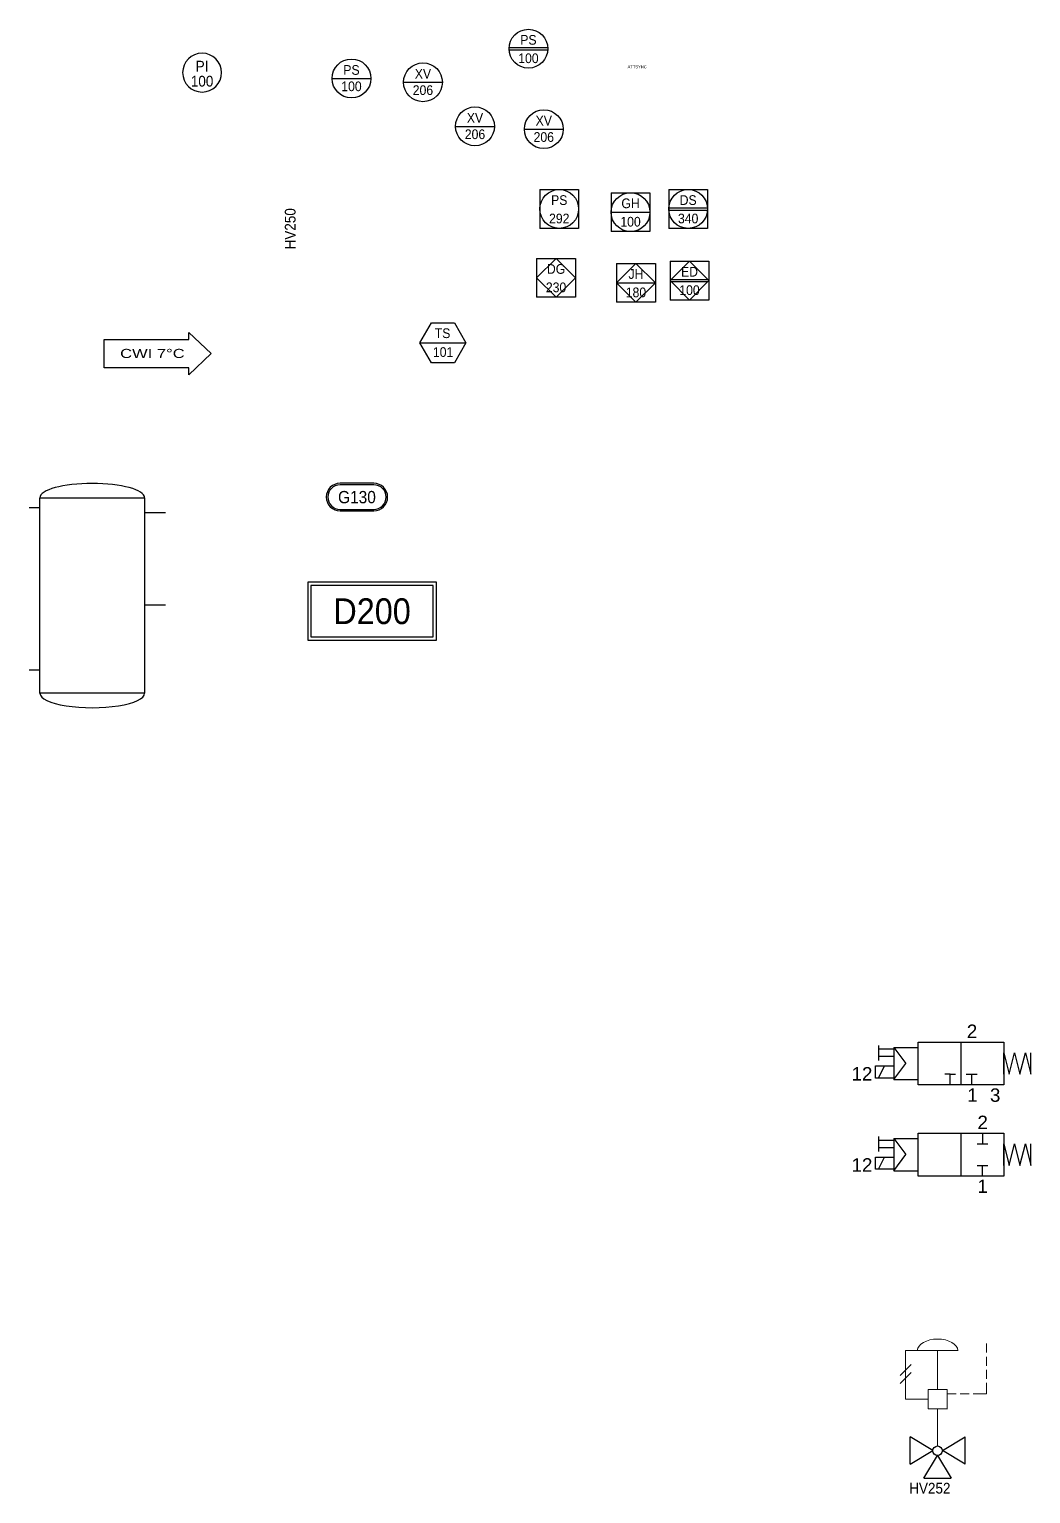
# Model space of a CAD drawing. Header units: millimetres. Extents: x -193 to 823, y -32 to 284.
# Drawn here: x -193.4 to -6.7, y -32.1 to 240.8 of the extents above; entities that cross this region are included whole.
import ezdxf
from ezdxf.enums import TextEntityAlignment as Align

# ---------------------------------------------------------------- set-up
doc = ezdxf.new("R2010")
doc.units = ezdxf.units.MM
for name, color, linetype in [('L6-SOTTILE', 5, 'Continuous'), ('L8-TESTI', 1, 'Continuous'), ('PDF_Geometry', 7, 'Continuous'), ('Tag', 7, 'Continuous')]:
    doc.layers.add(name, color=color, linetype=linetype)
doc.styles.add('ARIAL_090', font='arial.ttf', dxfattribs={"width": 0.9})
doc.styles.get("Standard").update_dxf_attribs({"font": 'arial.ttf'})

# ---------------------------------------------------------------- blocks, each defined once
blk = doc.blocks.new('*U5')
at = {"color": 0, "linetype": 'ByBlock', "lineweight": -2}
for start, end in [(0, 180), (180, 0)]:
    blk.add_arc((0, 0), 5, start, end, dxfattribs=at)
at = {"color": 0, "linetype": 'ByBlock', "lineweight": -2, "width": 0.9}
for tag, p in [('#(TargetObject.Type)', (0, 1.65)), ('#(TargetObject.LoopNumber)', (0, -1.65))]:
    blk.add_attdef(tag, text='', height=2.5, dxfattribs=at).set_placement(p, align=Align.MIDDLE_CENTER)
at = {"flags": 1}
for tag in ['ACT_NO_NC', 'TYPE', 'SKID', 'SEAL_MAT', 'SIZE', 'SUPPLIER', 'Q(m3/h)', 'CAP.(TANK L)', 'CONNECTIONTYPE', 'UNIT', 'PN_bar', 'DESCRIPTION', 'POWER_KW', 'MODEL', 'NOTES', 'DATASHEET', 'FLUID', 'MATERIAL', 'BRAND']:
    blk.add_attdef(tag, (0, 0), '', height=2.5, dxfattribs=at)
blk = doc.blocks.new('Carbon_Tank')
for p, q in [((-9.44, 18.36), (-11.42, 18.36)), ((-9.44, -11.87), (-11.42, -11.87))]:
    blk.add_line(p, q)
blk.add_lwpolyline([(-9.44, 20.24), (10.08, 20.24), (10.08, -16.17), (-9.44, -16.17)], close=True)
for centre, start_param, end_param in [((0.32, 20.24), 3.141593, 6.283185), ((0.32, -16.17), 0, 3.141593)]:
    blk.add_ellipse(centre, major_axis=(-9.76, 0), ratio=0.276144, start_param=start_param, end_param=end_param)
at = {"layer": 'Tag'}
for p, q in [((13.95, 17.46), (10.08, 17.46)), ((13.95, 0.26), (10.08, 0.26))]:
    blk.add_line(p, q, dxfattribs=at)
at = {"flags": 1}
blk.add_attdef('DESCRIPTION', (-8.3, 12.7), '', height=2.5, dxfattribs=at)
blk = doc.blocks.new('Tag_block')
at = {"color": 0, "linetype": 'ByBlock', "lineweight": -2}
blk.add_attdef('#(TARGETOBJECT.TAG)', text='', height=2.5, dxfattribs=at).set_placement((0, 0), align=Align.MIDDLE_CENTER)
at = {"flags": 1}
for tag, p in [('ACT_NO_NC', (0, 0)), ('SKID', (0, 0)), ('SEAL_MAT', (0, 0)), ('SIZE', (0, 0)), ('SUPPLIER', (0, 0)), ('Q(m3/h)', (0, 0)), ('CAP.(TANK L)', (0, 0)), ('CONNECTIONTYPE', (0, 0)), ('UNIT', (0, 0)), ('PN_bar', (0, 0)), ('DESCRIPTION', (0, 0)), ('POWER_KW', (0, 0)), ('MODEL', (0, 0)), ('NOTES', (0, 0)), ('DATASHEET', (0, 0)), ('FLUID', (0, 0)), ('MATERIAL', (0, 0)), ('BRAND', (0, 0)), ('TYPE', (-11.4, -6.1))]:
    blk.add_attdef(tag, p, '', height=2.5, dxfattribs=at)
blk = doc.blocks.new('Ball_Tag')
blk.add_line((-3.62, 0), (3.62, 0))
blk.add_circle((0, 0), 3.62)
at = {"color": 0, "linetype": 'ByBlock', "lineweight": -2, "width": 0.9}
for tag, p in [('#(TargetObject.Type)', (0, 1.58)), ('#(TargetObject.LoopNumber)', (0, -1.47))]:
    blk.add_attdef(tag, text='', height=1.81, dxfattribs=at).set_placement(p, align=Align.MIDDLE_CENTER)
at = {"flags": 1}
for tag, p, height in [('ACT_NO_NC', (0, 0), 2.5), ('SKID', (0, 0), 2.5), ('SEAL_MAT', (0, 0), 2.5), ('SIZE', (0, 0), 2.5), ('SUPPLIER', (0, 0), 2.5), ('Q(m3/h)', (0, 0), 2.5), ('CAP.(TANK L)', (0, 0), 2.5), ('CONNECTIONTYPE', (0, 0), 2.5), ('UNIT', (0, 0), 2.5), ('PN_bar', (0, 0), 2.5), ('POWER_KW', (0, 0), 2.5), ('MODEL', (0, 0), 2.5), ('NOTES', (0, 0), 2.5), ('DATASHEET', (0, 0), 2.5), ('FLUID', (0, 0), 2.5), ('MATERIAL', (0, 0), 2.5), ('BRAND', (0, 0), 2.5), ('TYPE', (-0.41, -2.97), 0.25), ('DESCRIPTION', (-0.31, -3.27), 0.0703)]:
    blk.add_attdef(tag, p, '', height=height, dxfattribs=at)
blk = doc.blocks.new('STICKER Equipment Name')
at = {"layer": 'L8-TESTI', "color": 5}
for points in [[(-20, 9), (-20, -9), (20, -9), (20, 9)], [(-19, 8), (-19, -8), (19, -8), (19, 8)]]:
    blk.add_lwpolyline(points, close=True, dxfattribs=at)
at = {"color": 7, "style": 'ARIAL_090', "width": 0.9}
blk.add_attdef('#(TARGETOBJECT.TAG)', text='', height=8, dxfattribs=at).set_placement((0, 0), align=Align.MIDDLE_CENTER)
for tag, p, height, flags in [('ACT_NO_NC', (0, 0), 2.5, 1), ('SKID', (0, 0), 2.5, 1), ('SEAL_MAT', (0, 0), 2.5, 1), ('SIZE', (0, 0), 2.5, 1), ('SUPPLIER', (0, 0), 2.5, 1), ('Q(m3/h)', (0, 0), 2.5, 1), ('CAP.(TANK L)', (0, 0), 2.5, 1), ('CONNECTIONTYPE', (0, 0), 2.5, 1), ('UNIT', (0, 0), 2.5, 1), ('PN_bar', (0, 0), 2.5, 1), ('POWER_KW', (0, 0), 2.5, 1), ('MODEL', (0, 0), 2.5, 1), ('NOTES', (0, 0), 2.5, 1), ('DATASHEET', (0, 0), 2.5, 1), ('FLUID', (0, 0), 2.5, 1), ('MATERIAL', (0, 0), 2.5, 1), ('BRAND', (0, 0), 2.5, 1), ('TYPE', (-13.16, -7.21), 0.956, 5), ('DESCRIPTION', (-5.8, -7.23), 1.12, 1)]:
    blk.add_attdef(tag, p, '', height=height, dxfattribs=dict(flags=flags))
blk = doc.blocks.new('STICKER Moving Machine')
at = {"layer": 'L8-TESTI', "color": 5}
for points in [[(-3.27, -2.43), (3.02, -2.43, 1), (3.02, 2.72), (-3.27, 2.72, 1)], [(-3.27, -2.15), (3.02, -2.15, 1), (3.02, 2.43), (-3.27, 2.43, 1)]]:
    blk.add_lwpolyline(points, format="xyb", close=True, dxfattribs=at)
at = {"color": 7, "style": 'ARIAL_090', "width": 0.9}
blk.add_attdef('#(TARGETOBJECT.TAG)', text='', height=2.29, dxfattribs=at).set_placement((-0.13, 0.14), align=Align.MIDDLE_CENTER)
for tag, p, height, flags in [('ACT_NO_NC', (0, 0), 2.5, 1), ('SKID', (0, 0), 2.5, 1), ('SEAL_MAT', (0, 0), 2.5, 1), ('SIZE', (0, 0), 2.5, 1), ('SUPPLIER', (0, 0), 2.5, 1), ('Q(m3/h)', (0, 0), 2.5, 1), ('CAP.(TANK L)', (0, 0), 2.5, 1), ('CONNECTIONTYPE', (0, 0), 2.5, 1), ('UNIT', (0, 0), 2.5, 1), ('PN_bar', (0, 0), 2.5, 1), ('POWER_KW', (0, 0), 2.5, 1), ('MODEL', (0, 0), 2.5, 1), ('NOTES', (0, 0), 2.5, 1), ('DATASHEET', (0, 0), 2.5, 1), ('FLUID', (0, 0), 2.5, 1), ('MATERIAL', (0, 0), 2.5, 1), ('BRAND', (0, 0), 2.5, 1), ('DESCRIPTION', (-3.65, -1.77), 0.107, 5), ('TYPE', (-3.27, -1.94), 0.1, 1)]:
    blk.add_attdef(tag, p, '', height=height, dxfattribs=dict(flags=flags))
blk = doc.blocks.new('Tag_Instrument')
at = {"layer": 'Tag'}
blk.add_line((-4.3, 0), (4.3, 0), dxfattribs=at)
blk.add_lwpolyline([(-4.3, 0), (-2.15, 3.72), (2.15, 3.72), (4.3, 0), (2.15, -3.72), (-2.15, -3.72)], close=True, dxfattribs=at)
at = {"color": 0, "linetype": 'ByBlock', "lineweight": -2, "width": 0.9}
for tag, p in [('#(TargetObject.Type)', (-0.06, 1.81)), ('#(TargetObject.LoopNumber)', (0.04, -1.7))]:
    blk.add_attdef(tag, text='', height=1.81, dxfattribs=at).set_placement(p, align=Align.MIDDLE_CENTER)
at = {"flags": 1}
for tag, p, height in [('TYPE', (0, 0), 0.1), ('ACT_NO_NC', (0, 0), 2.5), ('SKID', (0, 0), 2.5), ('SEAL_MAT', (0, 0), 2.5), ('SIZE', (0, 0), 2.5), ('SUPPLIER', (0, 0), 2.5), ('Q(m3/h)', (0, 0), 2.5), ('CAP.(TANK L)', (0, 0), 2.5), ('CONNECTIONTYPE', (0, 0), 2.5), ('UNIT', (0, 0), 2.5), ('PN_bar', (0, 0), 2.5), ('POWER_KW', (0, 0), 2.5), ('MODEL', (0, 0), 2.5), ('NOTES', (0, 0), 2.5), ('DATASHEET', (0, 0), 2.5), ('FLUID', (0, 0), 2.5), ('MATERIAL', (0, 0), 2.5), ('BRAND', (0, 0), 2.5), ('DESCRIPTION', (-0.01, -0.16), 0.1)]:
    blk.add_attdef(tag, p, '', height=height, dxfattribs=at)
blk = doc.blocks.new('h5010')
for p, q in [((-4, -2), (-4, 2)), ((0, 1), (-4, 1)), ((0, -1), (-4, -1))]:
    blk.add_line(p, q)
blk = doc.blocks.new('h5100')
for p, q in [((-6, -2), (-6, 2)), ((-6, 2), (0, 2)), ((-5, -2), (-3, 2)), ((0, -2), (-6, -2))]:
    blk.add_line(p, q)
blk = doc.blocks.new('h5081')
at = {"linetype": 'Continuous'}
blk.add_lwpolyline([(0, -2), (0, 2), (1, -2), (2, 2), (3, -2), (4, 2), (5, -2), (5, 2)], dxfattribs=at)
blk = doc.blocks.new('h7v32a')
for p, q in [((4, 2), (3, 2)), ((4, 0), (4, 2)), ((4, 2), (4, 2)), ((4, 2), (4, 2)), ((4, 2), (5, 2)), ((4, 2), (4, 2)), ((4, 2), (4, 2)), ((4, 0), (4, 2)), ((8, 2), (8, 2)), ((8, 0), (8, 2))]:
    blk.add_line(p, q)
at = {"linetype": 'Continuous'}
blk.add_line((7, 2), (9, 2), dxfattribs=at)
for points in [[(0, 8, 0, 1, 0), (0, 6, 0, 0, 0), (0, 0, 0, 0, 0)], [(12, 0, 0, 1, 0), (11.092019, 1.782013, 0, 0, 0), (8, 8, 0, 0, 0)]]:
    blk.add_lwpolyline(points, format="xyseb")
blk.add_lwpolyline([(-2, 0), (-2, 8), (14, 8), (14, 0)], close=True)
blk.add_lwpolyline([(6, 8), (6, 0)])
blk = doc.blocks.new('3-2 way square electrovalve')
at = {"layer": 'Tag'}
for p, q in [((-12.53, 3.01), (-8, 3.01)), ((-12.53, 3.01), (-10.26, 0)), ((-12.53, 3.01), (-12.53, -3.01)), ((-12.53, -3.01), (-10.26, 0)), ((-12.53, -3.01), (-8, -3.01))]:
    blk.add_line(p, q, dxfattribs=at)
for name, p, xscale, yscale, zscale in [('h5010', (-12.53, 1.97), 0.6910935187972445, 0.6910935187972445, 0.6910935187972445), ('h5100', (-12.53, -1.59), 0.5644755883135238, 0.5644755883135238, 0.5644755883135238)]:
    blk.add_blockref(name, p, dxfattribs=dict(at, xscale=xscale, yscale=yscale, zscale=zscale))
for name, p in [('h7v32a', (-6, -4)), ('h5081', (8, 0))]:
    blk.add_blockref(name, p, dxfattribs=at)
at = {"flags": 1}
for tag, p, height in [('TYPE', (-7.37, -5.93), 0.25), ('CONNECTIONTYPE', (-6.12, -5.78), 0.1), ('DESCRIPTION', (-6.1, -5.9), 0.0703)]:
    blk.add_attdef(tag, p, '', height=height, dxfattribs=at)
at = {"layer": 'Tag', "char_height": 2.5, "attachment_point": 1}
for s, width, insert in [('2', 2.8337, (1.09, 7.26)), ('12', 3.0385, (-20.39, -0.67)), ('1', 3.0385, (1.16, -4.64)), ('3', 3.0385, (5.41, -4.64))]:
    blk.add_mtext_dynamic_manual_height_columns(s, width=width, gutter_width=12.5, heights=[0], dxfattribs=dict(at, insert=insert))
blk = doc.blocks.new('h7v22a')
for p, q in [((7, 6), (9, 6)), ((8, 8), (8, 6)), ((8, 8), (8, 6)), ((7, 2), (9, 2)), ((8, 0), (8, 2)), ((8, 0), (8, 2))]:
    blk.add_line(p, q)
blk.add_lwpolyline([(0, 8, 0, 1, 0), (0, 6, 0, 0, 0), (0, 0, 0, 0, 0)], format="xyseb")
blk.add_lwpolyline([(-4, 0), (-4, 8), (12, 8), (12, 0)], close=True)
blk.add_lwpolyline([(4, 8), (4, 0)])
blk = doc.blocks.new('2-2 way selenoid square electrovale')
at = {"layer": 'Tag'}
for p, q in [((-12.53, 3.01), (-8, 3.01)), ((-12.53, 3.01), (-10.26, 0)), ((-12.53, 3.01), (-12.53, -3.01)), ((-12.53, -3.01), (-10.26, 0)), ((-12.53, -3.01), (-8, -3.01))]:
    blk.add_line(p, q, dxfattribs=at)
for name, p, xscale, yscale, zscale in [('h5010', (-12.53, 1.97), 0.6910935187972445, 0.6910935187972445, 0.6910935187972445), ('h5100', (-12.53, -1.59), 0.5644755883135238, 0.5644755883135238, 0.5644755883135238)]:
    blk.add_blockref(name, p, dxfattribs=dict(at, xscale=xscale, yscale=yscale, zscale=zscale))
for name, p in [('h7v22a', (-4, -4)), ('h5081', (8, 0))]:
    blk.add_blockref(name, p, dxfattribs=at)
at = {"flags": 1}
for tag, p, height in [('TYPE', (-6.63, -5.15), 0.25), ('CONNECTIONTYPE', (-5.39, -5.01), 0.1), ('DESCRIPTION', (-5.36, -5.12), 0.0703)]:
    blk.add_attdef(tag, p, '', height=height, dxfattribs=at)
at = {"layer": 'Tag', "char_height": 2.5, "attachment_point": 1}
for s, width, insert in [('2', 2.8337, (3.07, 7.26)), ('12', 3.0385, (-20.39, -0.67)), ('1', 3.0385, (3.07, -4.64))]:
    blk.add_mtext_dynamic_manual_height_columns(s, width=width, gutter_width=12.5, heights=[0], dxfattribs=dict(at, insert=insert))
blk = doc.blocks.new('Ball_Tag2')
for p, q in [((-3.62, 0.2), (3.62, 0.2)), ((-3.62, -0.2), (3.62, -0.2))]:
    blk.add_line(p, q)
blk.add_circle((0, 0), 3.62)
at = {"color": 0, "linetype": 'ByBlock', "lineweight": -2, "width": 0.9}
for tag, p in [('#(TargetObject.Type)', (0, 1.65)), ('#(TargetObject.LoopNumber)', (0, -1.78))]:
    blk.add_attdef(tag, text='', height=1.81, dxfattribs=at).set_placement(p, align=Align.MIDDLE_CENTER)
at = {"flags": 1}
for tag, p, height in [('ACT_NO_NC', (0, 0), 2.5), ('SKID', (0, 0), 2.5), ('SEAL_MAT', (0, 0), 2.5), ('SIZE', (0, 0), 2.5), ('SUPPLIER', (0, 0), 2.5), ('Q(m3/h)', (0, 0), 2.5), ('CAP.(TANK L)', (0, 0), 2.5), ('CONNECTIONTYPE', (0, 0), 2.5), ('UNIT', (0, 0), 2.5), ('PN_bar', (0, 0), 2.5), ('POWER_KW', (0, 0), 2.5), ('MODEL', (0, 0), 2.5), ('NOTES', (0, 0), 2.5), ('DATASHEET', (0, 0), 2.5), ('FLUID', (0, 0), 2.5), ('MATERIAL', (0, 0), 2.5), ('BRAND', (0, 0), 2.5), ('TYPE', (-0.41, -2.97), 0.25), ('DESCRIPTION', (-0.31, -3.27), 0.0703)]:
    blk.add_attdef(tag, p, '', height=height, dxfattribs=at)
blk = doc.blocks.new('DisplayControl0_Tag')
for p, q in [((-3.62, 3.62), (3.62, 3.62)), ((-3.62, 3.62), (-3.62, -3.62)), ((3.62, 3.62), (3.62, -3.62)), ((3.62, -3.62), (-3.62, -3.62))]:
    blk.add_line(p, q)
blk.add_circle((0, 0), 3.62)
at = {"color": 0, "linetype": 'ByBlock', "lineweight": -2, "width": 0.9}
for tag, p in [('#(TargetObject.Type)', (0, 1.65)), ('#(TargetObject.LoopNumber)', (0, -1.78))]:
    blk.add_attdef(tag, text='', height=1.81, dxfattribs=at).set_placement(p, align=Align.MIDDLE_CENTER)
at = {"flags": 1}
for tag, p, height in [('ACT_NO_NC', (0, 0), 2.5), ('SKID', (0, 0), 2.5), ('SEAL_MAT', (0, 0), 2.5), ('SIZE', (0, 0), 2.5), ('SUPPLIER', (0, 0), 2.5), ('Q(m3/h)', (0, 0), 2.5), ('CAP.(TANK L)', (0, 0), 2.5), ('CONNECTIONTYPE', (0, 0), 2.5), ('UNIT', (0, 0), 2.5), ('PN_bar', (0, 0), 2.5), ('POWER_KW', (0, 0), 2.5), ('MODEL', (0, 0), 2.5), ('NOTES', (0, 0), 2.5), ('DATASHEET', (0, 0), 2.5), ('FLUID', (0, 0), 2.5), ('MATERIAL', (0, 0), 2.5), ('BRAND', (0, 0), 2.5), ('TYPE', (-0.41, -2.97), 0.25), ('DESCRIPTION', (-0.31, -3.27), 0.0703)]:
    blk.add_attdef(tag, p, '', height=height, dxfattribs=at)
blk = doc.blocks.new('DisplayControl1_Tag')
for p, q in [((-3.62, 3.62), (3.62, 3.62)), ((-3.62, 3.62), (-3.62, -3.62)), ((3.62, 3.62), (3.62, -3.62)), ((-3.62, 0), (3.62, 0)), ((3.62, -3.62), (-3.62, -3.62))]:
    blk.add_line(p, q)
blk.add_circle((0, 0), 3.62)
at = {"color": 0, "linetype": 'ByBlock', "lineweight": -2, "width": 0.9}
for tag, p in [('#(TargetObject.Type)', (0, 1.65)), ('#(TargetObject.LoopNumber)', (0, -1.78))]:
    blk.add_attdef(tag, text='', height=1.81, dxfattribs=at).set_placement(p, align=Align.MIDDLE_CENTER)
at = {"flags": 1}
for tag, p, height in [('ACT_NO_NC', (0, 0), 2.5), ('SKID', (0, 0), 2.5), ('SEAL_MAT', (0, 0), 2.5), ('SIZE', (0, 0), 2.5), ('SUPPLIER', (0, 0), 2.5), ('Q(m3/h)', (0, 0), 2.5), ('CAP.(TANK L)', (0, 0), 2.5), ('CONNECTIONTYPE', (0, 0), 2.5), ('UNIT', (0, 0), 2.5), ('PN_bar', (0, 0), 2.5), ('POWER_KW', (0, 0), 2.5), ('MODEL', (0, 0), 2.5), ('NOTES', (0, 0), 2.5), ('DATASHEET', (0, 0), 2.5), ('FLUID', (0, 0), 2.5), ('MATERIAL', (0, 0), 2.5), ('BRAND', (0, 0), 2.5), ('TYPE', (-0.41, -2.97), 0.25), ('DESCRIPTION', (-0.31, -3.27), 0.0703)]:
    blk.add_attdef(tag, p, '', height=height, dxfattribs=at)
blk = doc.blocks.new('DisplayControl2_Tag')
for p, q in [((-3.62, 3.62), (3.62, 3.62)), ((-3.62, 3.62), (-3.62, -3.62)), ((3.62, 3.62), (3.62, -3.62)), ((-3.62, 0.2), (3.62, 0.2)), ((-3.62, -0.2), (3.62, -0.2)), ((3.62, -3.62), (-3.62, -3.62))]:
    blk.add_line(p, q)
blk.add_circle((0, 0), 3.62)
at = {"color": 0, "linetype": 'ByBlock', "lineweight": -2, "width": 0.9}
for tag, p in [('#(TargetObject.Type)', (0, 1.65)), ('#(TargetObject.LoopNumber)', (0, -1.78))]:
    blk.add_attdef(tag, text='', height=1.81, dxfattribs=at).set_placement(p, align=Align.MIDDLE_CENTER)
at = {"flags": 1}
for tag, p, height in [('ACT_NO_NC', (0, 0), 2.5), ('SKID', (0, 0), 2.5), ('SEAL_MAT', (0, 0), 2.5), ('SIZE', (0, 0), 2.5), ('SUPPLIER', (0, 0), 2.5), ('Q(m3/h)', (0, 0), 2.5), ('CAP.(TANK L)', (0, 0), 2.5), ('CONNECTIONTYPE', (0, 0), 2.5), ('UNIT', (0, 0), 2.5), ('PN_bar', (0, 0), 2.5), ('POWER_KW', (0, 0), 2.5), ('MODEL', (0, 0), 2.5), ('NOTES', (0, 0), 2.5), ('DATASHEET', (0, 0), 2.5), ('FLUID', (0, 0), 2.5), ('MATERIAL', (0, 0), 2.5), ('BRAND', (0, 0), 2.5), ('TYPE', (-0.41, -2.97), 0.25), ('DESCRIPTION', (-0.31, -3.27), 0.0703)]:
    blk.add_attdef(tag, p, '', height=height, dxfattribs=at)
blk = doc.blocks.new('LogicControl0_Tag')
for p, q in [((-3.59, 3.62), (3.66, 3.62)), ((-3.59, 3.62), (-3.59, -3.62)), ((-3.59, 0), (0.03, 3.62)), ((0.03, 3.62), (3.66, 0)), ((3.66, 3.62), (3.66, -3.62)), ((3.66, 0), (0.03, -3.62)), ((0.03, -3.62), (-3.59, 0)), ((3.66, -3.62), (-3.59, -3.62))]:
    blk.add_line(p, q)
at = {"color": 0, "linetype": 'ByBlock', "lineweight": -2, "width": 0.9}
for tag, p in [('#(TargetObject.Type)', (0.03, 1.65)), ('#(TargetObject.LoopNumber)', (0.03, -1.78))]:
    blk.add_attdef(tag, text='', height=1.81, dxfattribs=at).set_placement(p, align=Align.MIDDLE_CENTER)
at = {"flags": 1}
for tag, p, height in [('ACT_NO_NC', (0, 0), 2.5), ('SKID', (0, 0), 2.5), ('SEAL_MAT', (0, 0), 2.5), ('SIZE', (0, 0), 2.5), ('SUPPLIER', (0, 0), 2.5), ('Q(m3/h)', (0, 0), 2.5), ('CAP.(TANK L)', (0, 0), 2.5), ('CONNECTIONTYPE', (0, 0), 2.5), ('UNIT', (0, 0), 2.5), ('PN_bar', (0, 0), 2.5), ('POWER_KW', (0, 0), 2.5), ('MODEL', (0, 0), 2.5), ('NOTES', (0, 0), 2.5), ('DATASHEET', (0, 0), 2.5), ('FLUID', (0, 0), 2.5), ('MATERIAL', (0, 0), 2.5), ('BRAND', (0, 0), 2.5), ('TYPE', (-0.37, -2.97), 0.25), ('DESCRIPTION', (-0.28, -3.27), 0.0703)]:
    blk.add_attdef(tag, p, '', height=height, dxfattribs=at)
blk = doc.blocks.new('LogicControl1_Tag')
for p, q in [((-3.62, 3.62), (3.62, 3.62)), ((-3.62, 3.62), (-3.62, -3.62)), ((-3.62, 0), (0, 3.62)), ((0, 3.62), (3.62, 0)), ((3.62, 3.62), (3.62, -3.62)), ((-3.62, 0), (3.62, 0)), ((3.62, 0), (0, -3.62)), ((0, -3.62), (-3.62, 0)), ((3.62, -3.62), (-3.62, -3.62))]:
    blk.add_line(p, q)
at = {"color": 0, "linetype": 'ByBlock', "lineweight": -2, "width": 0.9}
for tag, p in [('#(TargetObject.Type)', (0, 1.65)), ('#(TargetObject.LoopNumber)', (0, -1.78))]:
    blk.add_attdef(tag, text='', height=1.81, dxfattribs=at).set_placement(p, align=Align.MIDDLE_CENTER)
at = {"flags": 1}
for tag, p, height in [('ACT_NO_NC', (0, 0), 2.5), ('SKID', (0, 0), 2.5), ('SEAL_MAT', (0, 0), 2.5), ('SIZE', (0, 0), 2.5), ('SUPPLIER', (0, 0), 2.5), ('Q(m3/h)', (0, 0), 2.5), ('CAP.(TANK L)', (0, 0), 2.5), ('CONNECTIONTYPE', (0, 0), 2.5), ('UNIT', (0, 0), 2.5), ('PN_bar', (0, 0), 2.5), ('POWER_KW', (0, 0), 2.5), ('MODEL', (0, 0), 2.5), ('NOTES', (0, 0), 2.5), ('DATASHEET', (0, 0), 2.5), ('FLUID', (0, 0), 2.5), ('MATERIAL', (0, 0), 2.5), ('BRAND', (0, 0), 2.5), ('TYPE', (-0.41, -2.97), 0.25), ('DESCRIPTION', (-0.31, -3.27), 0.0703)]:
    blk.add_attdef(tag, p, '', height=height, dxfattribs=at)
blk = doc.blocks.new('LogicControl2_Tag')
for p, q in [((-3.58, 3.62), (3.66, 3.62)), ((-3.58, 3.62), (-3.58, -3.62)), ((-3.58, 0), (0.04, 3.62)), ((0.04, 3.62), (3.66, 0)), ((3.66, 3.62), (3.66, -3.62)), ((0.04, -3.62), (-3.58, 0)), ((-3.38, 0.2), (3.47, 0.2)), ((3.66, 0), (0.04, -3.62)), ((-3.38, -0.2), (3.47, -0.2)), ((3.66, -3.62), (-3.58, -3.62))]:
    blk.add_line(p, q)
at = {"color": 0, "linetype": 'ByBlock', "lineweight": -2, "width": 0.9}
for tag, p in [('#(TargetObject.Type)', (0.04, 1.65)), ('#(TargetObject.LoopNumber)', (0.04, -1.78))]:
    blk.add_attdef(tag, text='', height=1.81, dxfattribs=at).set_placement(p, align=Align.MIDDLE_CENTER)
at = {"flags": 1}
for tag, p, height in [('ACT_NO_NC', (0, 0), 2.5), ('SKID', (0, 0), 2.5), ('SEAL_MAT', (0, 0), 2.5), ('SIZE', (0, 0), 2.5), ('SUPPLIER', (0, 0), 2.5), ('Q(m3/h)', (0, 0), 2.5), ('CAP.(TANK L)', (0, 0), 2.5), ('CONNECTIONTYPE', (0, 0), 2.5), ('UNIT', (0, 0), 2.5), ('PN_bar', (0, 0), 2.5), ('POWER_KW', (0, 0), 2.5), ('MODEL', (0, 0), 2.5), ('NOTES', (0, 0), 2.5), ('DATASHEET', (0, 0), 2.5), ('FLUID', (0, 0), 2.5), ('MATERIAL', (0, 0), 2.5), ('BRAND', (0, 0), 2.5), ('TYPE', (-0.36, -2.97), 0.25), ('DESCRIPTION', (-0.27, -3.27), 0.0703)]:
    blk.add_attdef(tag, p, '', height=height, dxfattribs=at)
blk = doc.blocks.new('Pneumatic Control Valve with Positioner 3 Ways')
for p, q in [((-5.12, -2.55), (-5.12, 2.55)), ((-0.9, 0), (-5.12, 2.55)), ((-5.12, -2.55), (-0.9, 0)), ((0.9, 0), (5.12, 2.55)), ((5.12, -2.55), (0.9, 0)), ((5.12, -2.55), (5.12, 2.55)), ((-2.55, -5.12), (0, -0.9)), ((0, -0.9), (2.55, -5.12)), ((-2.55, -5.12), (2.55, -5.12))]:
    blk.add_line(p, q)
blk.add_circle((0, -0.02), 0.882)
at = {"layer": 'PDF_Geometry', "lineweight": 5}
for points in [[(9.09, 18.27), (9.09, 19.95)], [(-1.77, 9.57), (-5.97, 9.57), (-5.97, 18.63), (-3.82, 18.63), (3.82, 18.63)], [(0, 18.63), (0, 11.37)], [(9.09, 15.83), (9.09, 17.5)], [(-6.97, 13.97), (-4.95, 16.03)], [(-6.97, 12.53), (-4.95, 14.58)], [(9.09, 13.39), (9.09, 15.06)], [(6.65, 10.57), (9.09, 10.57), (9.09, 12.62)], [(1.8, 10.57), (3.44, 10.57)], [(4.21, 10.57), (5.88, 10.57)], [(0, 7.77), (0, 0.87)], [(1.8, 7.77), (1.8, 7.74)]]:
    blk.add_lwpolyline(points, dxfattribs=at)
blk.add_lwpolyline([(1.8, 7.77), (-1.77, 7.77), (-1.77, 11.37), (1.8, 11.37)], close=True, dxfattribs=at)
blk.add_ellipse((0, 18.56), major_axis=(3.79, 0), ratio=0.586513, start_param=0.032425, end_param=3.109168, dxfattribs=at)
at = {"flags": 1}
for tag, p, height in [('TYPE', (0.78, -0.04), 0.25), ('CONNECTIONTYPE', (2.02, 0.11), 0.1), ('DESCRIPTION', (2.04, 0), 0.0703), ('ACT_NO_NC', (7.96, -0.28), 2.5), ('SUPPLIER', (7.96, -0.28), 2.5), ('SEAL_MAT', (7.96, -0.28), 2.5), ('SIZE', (7.96, -0.28), 2.5), ('SKID', (7.96, -0.28), 2.5), ('Q(m3/h)', (7.96, -0.28), 2.5), ('CAP.(TANK L)', (7.96, -0.28), 2.5), ('UNIT', (7.96, -0.28), 2.5), ('PN_bar', (7.96, -0.28), 2.5), ('DATASHEET', (7.96, -0.28), 2.5), ('NOTES', (7.96, -0.28), 2.5), ('MODEL', (7.96, -0.28), 2.5), ('POWER_KW', (7.96, -0.28), 2.5), ('BRAND', (7.96, -0.28), 2.5), ('MATERIAL', (7.96, -0.28), 2.5), ('FLUID', (7.96, -0.28), 2.5)]:
    blk.add_attdef(tag, p, '', height=height, dxfattribs=at)

msp = doc.modelspace()

# ---------------------------------------------------------------- linework, layer by layer
at = {"layer": 'L6-SOTTILE'}
msp.add_lwpolyline([(-163.66, 176.45), (-163.66, 177.76), (-179.4, 177.76), (-179.4, 183.02), (-163.66, 183.02), (-163.66, 184.33), (-159.46, 180.39)], close=True, dxfattribs=at)

# ---------------------------------------------------------------- block references
for name, p, values in [('Ball_Tag2', (-100.34, 237.2), {'#(TargetObject.LoopNumber)': '100', '#(TargetObject.Type)': 'PS'}), ('Ball_Tag', (-133.32, 231.66), {'#(TargetObject.Type)': 'PS', '#(TargetObject.LoopNumber)': '100'}), ('Ball_Tag', (-120, 230.95), {'#(TargetObject.Type)': 'XV', '#(TargetObject.LoopNumber)': '206'}), ('Ball_Tag', (-110.3, 222.73), {'#(TargetObject.Type)': 'XV', '#(TargetObject.LoopNumber)': '206'}), ('Ball_Tag', (-97.48, 222.21), {'#(TargetObject.Type)': 'XV', '#(TargetObject.LoopNumber)': '206'}), ('DisplayControl0_Tag', (-94.6, 207.34), {'#(TargetObject.Type)': 'PS', '#(TargetObject.LoopNumber)': '292'}), ('DisplayControl1_Tag', (-81.31, 206.74), {'#(TargetObject.Type)': 'GH', '#(TargetObject.LoopNumber)': '100'}), ('DisplayControl2_Tag', (-70.57, 207.34), {'#(TargetObject.Type)': 'DS', '#(TargetObject.LoopNumber)': '340'}), ('LogicControl0_Tag', (-95.22, 194.51), {'#(TargetObject.Type)': 'DG', '#(TargetObject.LoopNumber)': '230'}), ('LogicControl1_Tag', (-80.3, 193.57), {'#(TargetObject.Type)': 'JH', '#(TargetObject.LoopNumber)': '180'}), ('LogicControl2_Tag', (-70.36, 193.99), {'#(TargetObject.Type)': 'ED', '#(TargetObject.LoopNumber)': '100'}), ('Tag_Instrument', (-116.28, 182.37), {'#(TargetObject.Type)': 'TS', '#(TargetObject.LoopNumber)': '101'}), ('STICKER Moving Machine', (-132.17, 153.5), {'#(TARGETOBJECT.TAG)': 'G130'})]:
    msp.add_blockref(name, p).add_auto_attribs(values)
ref = msp.add_blockref('Tag_block', (-144.74, 203.64), dxfattribs=dict(rotation=90))
ref.add_attrib('#(TargetObject.Tag)', 'HV250', dxfattribs={"color": 0, "linetype": 'ByBlock', "lineweight": -2, "height": 2, "rotation": 90, "width": 0.9}).set_placement((-144.74, 203.64), align=Align.MIDDLE_CENTER)
at = {"xscale": 0.6, "yscale": 0.6, "zscale": 0.6}
msp.add_blockref('STICKER Equipment Name', (-129.48, 132.38), dxfattribs=at).add_auto_attribs({'#(TARGETOBJECT.TAG)': 'D200'})
for name, p in [('3-2 way square electrovalve', (-19.73, 48.09)), ('2-2 way selenoid square electrovale', (-19.73, 31.11)), ('Pneumatic Control Valve with Positioner 3 Ways', (-24.08, -24.05))]:
    msp.add_blockref(name, p)
ref = msp.add_blockref('Tag_block', (-25.53, -31.05))
ref.add_attrib('#(TargetObject.Tag)', 'HV252', dxfattribs={"color": 0, "linetype": 'ByBlock', "lineweight": -2, "height": 2, "width": 0.9}).set_placement((-25.53, -31.05), align=Align.MIDDLE_CENTER)
at = {"layer": 'Tag'}
ref = msp.add_blockref('*U5', (-161.16, 232.75), dxfattribs=dict(at, xscale=0.7246990090098623, yscale=0.7246990090098623, zscale=0.7246990090098623))
ref.add_attrib('#(TargetObject.Type)', 'PI', dxfattribs={"layer": '0', "color": 0, "linetype": 'ByBlock', "lineweight": -2, "ltscale": 2, "height": 2, "style": 'ARIAL_090', "width": 0.9}).set_placement((-161.16, 233.95), align=Align.MIDDLE)
ref.add_attrib('#(TargetObject.LoopNumber)', '100', dxfattribs={"layer": '0', "color": 0, "linetype": 'ByBlock', "lineweight": -2, "ltscale": 2, "height": 2, "style": 'ARIAL_090', "width": 0.9}).set_placement((-163.26, 229.55), align=Align.BOTTOM_LEFT)
msp.add_blockref('Carbon_Tank', (-181.95, 133.26), dxfattribs=at)

# ---------------------------------------------------------------- texts
at = {"insert": (-81.86, 234.1), "char_height": 0.548, "attachment_point": 1}
msp.add_mtext_dynamic_manual_height_columns('ATTSYNC ', width=15.2688, gutter_width=2.74, heights=[0], dxfattribs=at)
at = {"layer": 'L8-TESTI', "color": 3, "insert": (-171.27, 180.4), "char_height": 1.6989, "attachment_point": 5}
msp.add_mtext('\\A1;\\pxi-3,l4,t4;{\\W1.3;\\C7;CWI 7°C}', dxfattribs=at)

doc.saveas('drawing.dxf')
